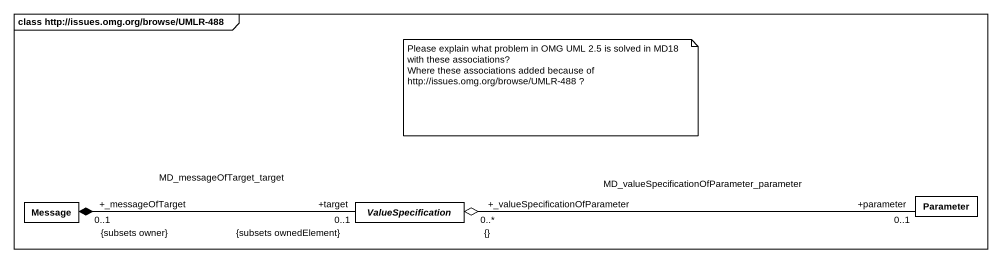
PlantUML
@startuml
mainframe class http://issues.omg.org/browse/UMLR-488
hide circle
hide empty members
class Message #FFFFFF
abstract class ValueSpecification #FFFFFF
class Parameter #FFFFFF
Message "+_messageOfTarget\n0..1\n{subsets owner}" *-right- "+target\n0..1\n{subsets ownedElement}" ValueSpecification : MD_messageOfTarget_target
ValueSpecification "+_valueSpecificationOfParameter\n0..*\n{}" o-right- "+parameter\n0..1" Parameter : MD_valueSpecificationOfParameter_parameter
note as N1
  Please explain what problem in OMG UML 2.5 is solved in MD18 with these associations?
  Where these associations added because of http://issues.omg.org/browse/UMLR-488 ?
end note
@enduml
